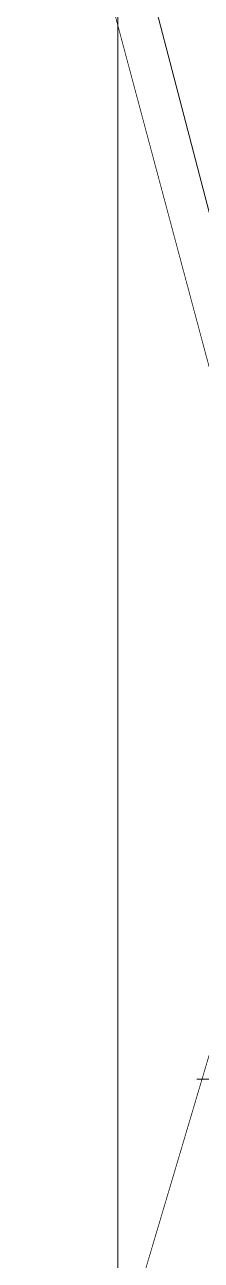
# Model space of a CAD drawing. Header units: inches. Extents: x 46944 to 1771531, y 9954 to 15548976.
# Drawn here: x 221997.55 to 222002.2, y 1548717.72 to 1548750.39 of the extents above; entities that cross this region are included whole.
import ezdxf

# ---------------------------------------------------------------- set-up
doc = ezdxf.new("R2010")
doc.units = ezdxf.units.IN
doc.header["$MEASUREMENT"] = 0
for name, color, linetype in [('Details', 7, 'Continuous'), ('GRID', 8, 'Continuous'), ('UUL', 90, 'Continuous')]:
    doc.layers.add(name, color=color, linetype=linetype)
doc.layers.add('Revised Grid', color=7, linetype='Continuous', lineweight=0)

msp = doc.modelspace()

# ---------------------------------------------------------------- hatches: boundary and pattern name
at = {"layer": 'Details', "linetype": 'Continuous', "lineweight": 5, "ltscale": 50}
h = msp.add_hatch(dxfattribs=at)
h.set_pattern_fill('DASH', color=256, scale=250)
h.set_pattern_definition([(0, (-9904.19, 1941.224), (31.25, 31.25), [31.25, -31.25])])
h.paths.add_polyline_path([(221771, 1548721), (221834.54333, 1548910.63714), (222071.58976, 1548831.20797), (222008.04642, 1548641.57083)])

# ---------------------------------------------------------------- linework, layer by layer
at = {"layer": 'GRID', "linetype": 'Continuous', "lineweight": 5}
msp.add_line((222000, 1555700), (222000, 1546700), dxfattribs=at)
at = {"layer": 'Revised Grid', "linetype": 'Continuous', "lineweight": 5}
msp.add_line((222000, 1555700), (222000, 1546975.58718), dxfattribs=at)
at = {"layer": 'UUL', "lineweight": 5, "const_width": 0.019}
msp.add_lwpolyline([(222051.96655, 1548934.35788), (222037.49166, 1548897.09168), (222005.20526, 1548800.82923), (221999.61497, 1548789.65908), (221981.2286, 1548786.95769), (221972.66794, 1548780.54313), (221980.80515, 1548767.67111), (221993.5062, 1548765.46428), (221998.50636, 1548755.97268), (222002.8419, 1548739.72957), (222003.37607, 1548726.38658), (221998.38549, 1548709.55912)], dxfattribs=at)
at = {"layer": 'UUL', "lineweight": 5}
msp.add_lwpolyline([(221866.51563, 1548708.46613), (221891.87565, 1548724.87127), (221920.94162, 1548745.08006), (221946.21643, 1548751.39528), (221968.96369, 1548745.08006), (221984.12853, 1548740.02788), (221987.04214, 1548720.09769), (221977.80983, 1548695.82113), (221946.64023, 1548659.90409), (221964.48815, 1548653.71233), (221987.78201, 1548649.25192), (222004.34836, 1548705.9255), (222010.17452, 1548722.65688), (222004.21145, 1548738.54981), (221998.24838, 1548761.39597), (221976.88049, 1548777.78557), (221950.04656, 1548776.29562), (221931.16329, 1548774.80567), (221893.89388, 1548758.41606), (221846.18899, 1548737.05986), (221826.80879, 1548727.62341), (221808.91947, 1548733.58328), (221805.05159, 1548707.47574), (221845.69609, 1548693.10778)], close=True, dxfattribs=at)

doc.saveas('drawing.dxf')
